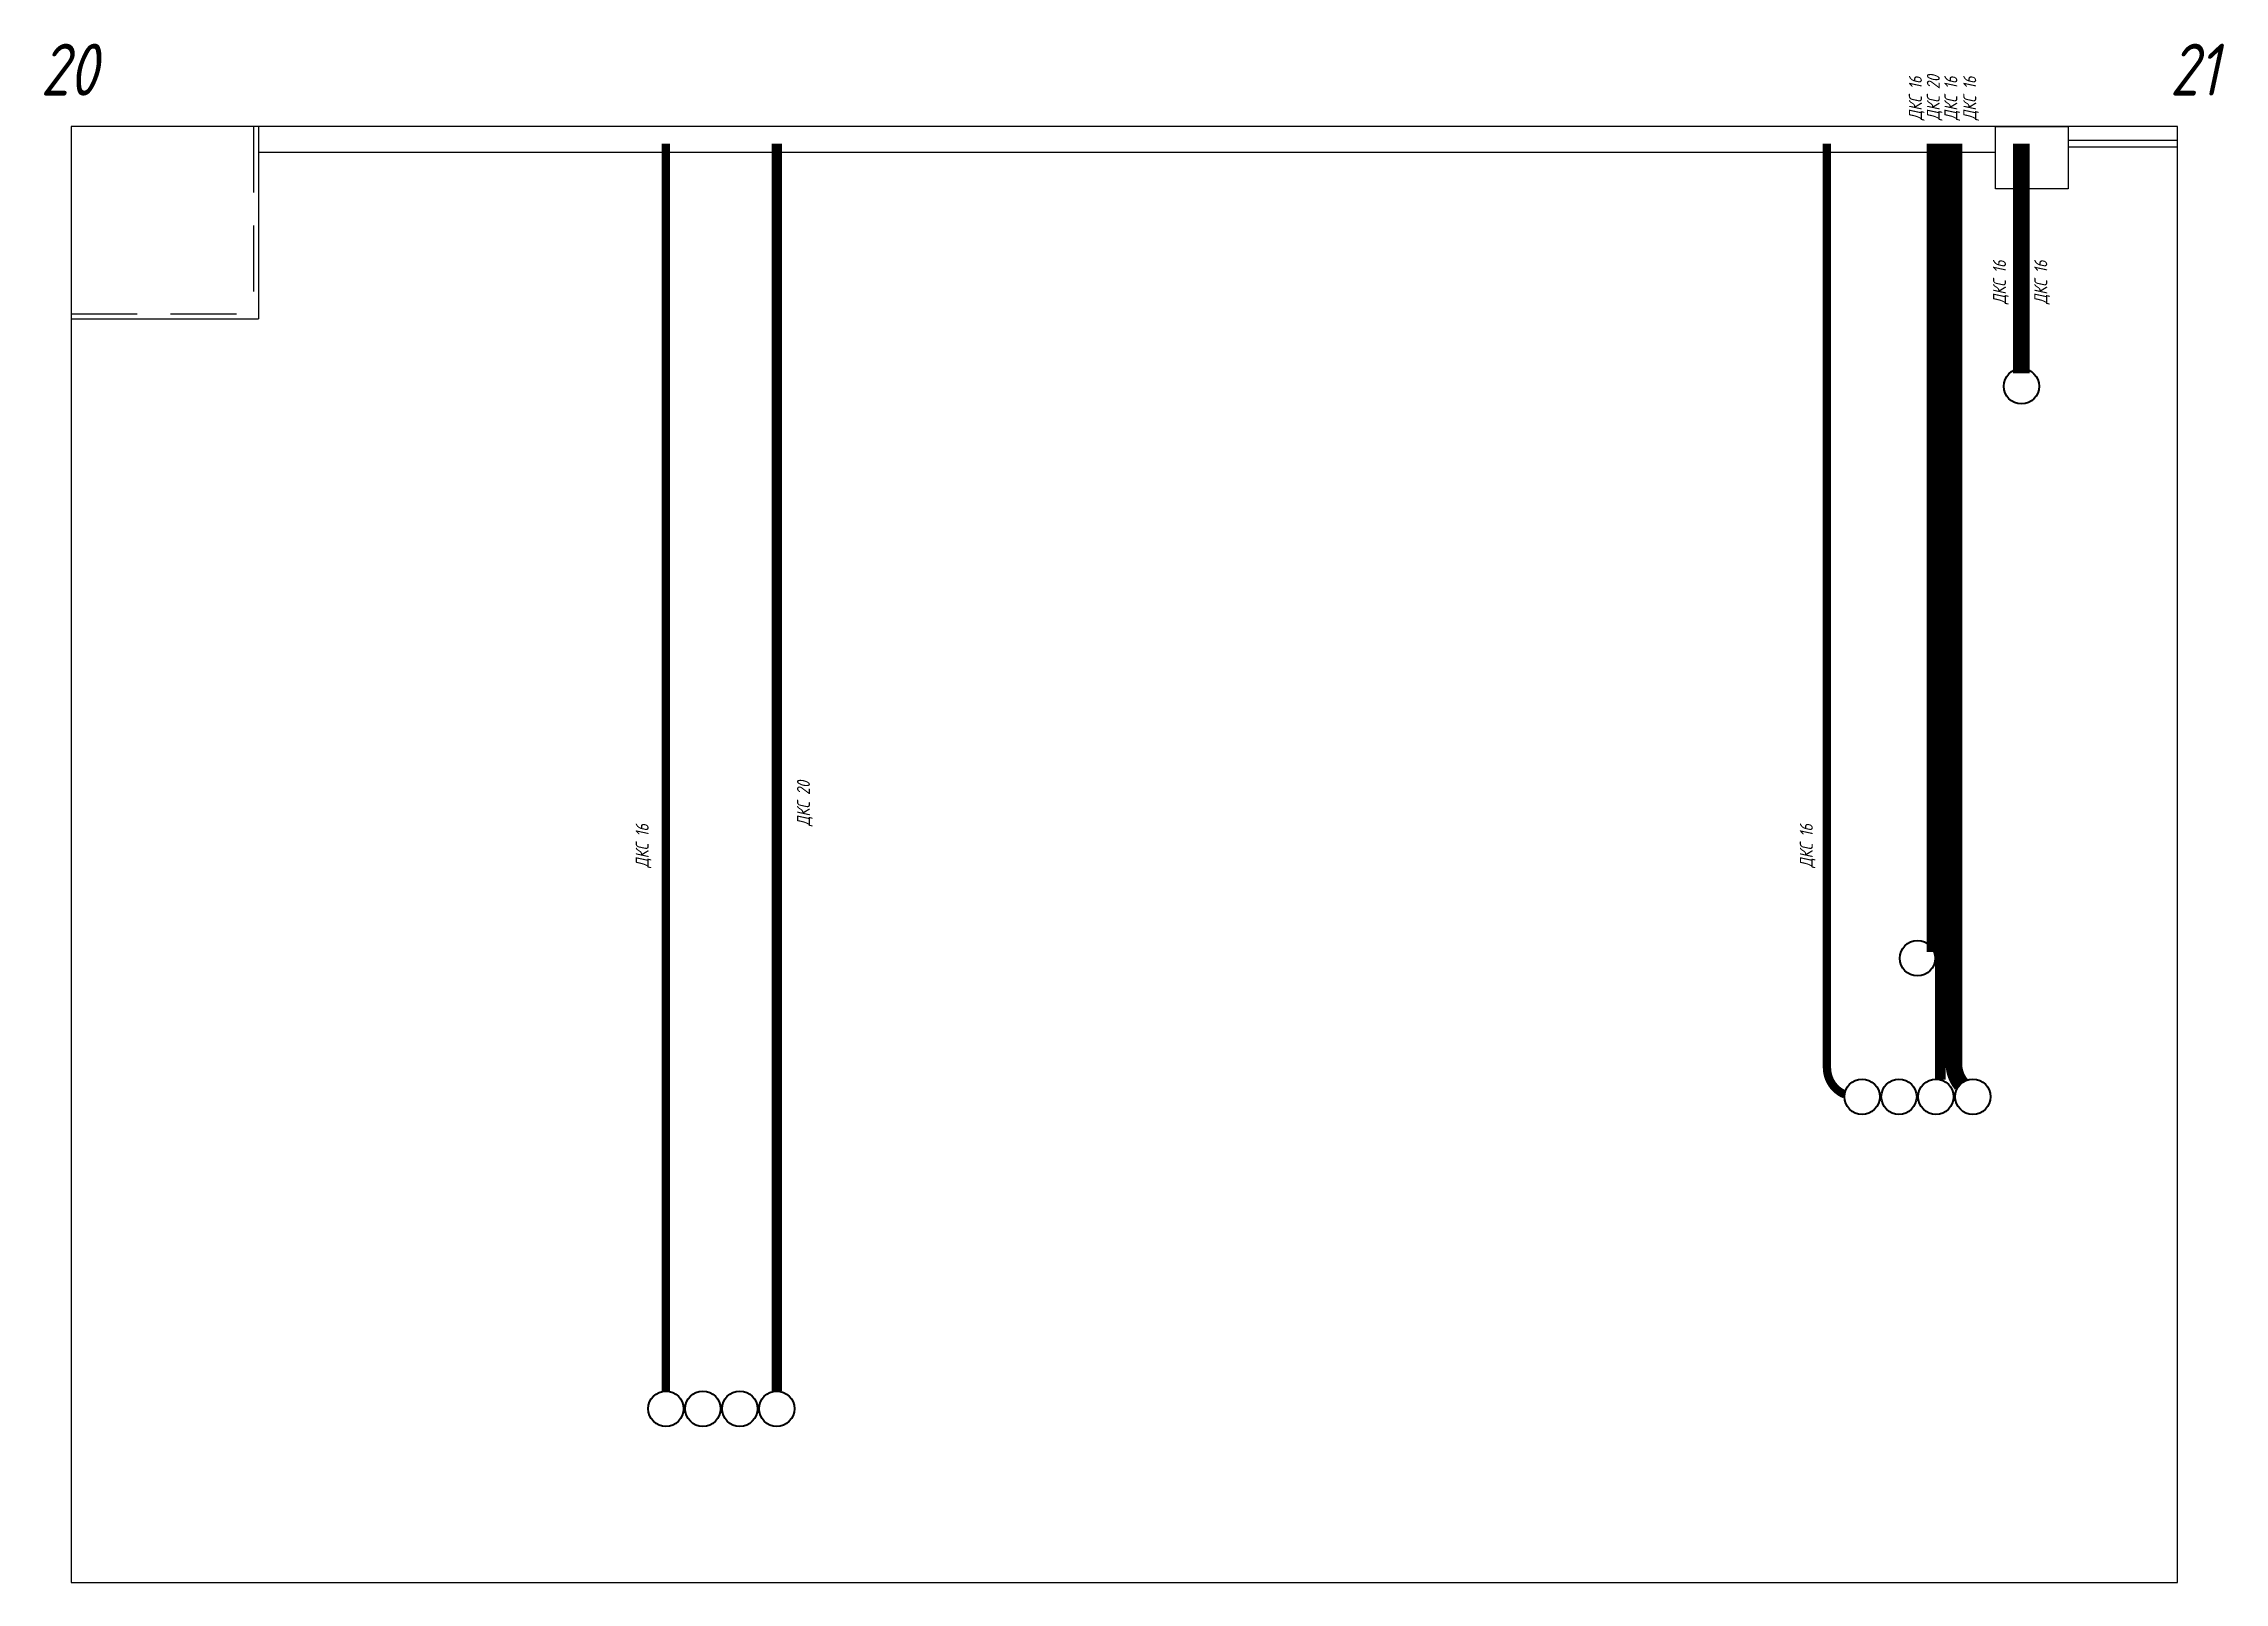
# Model space of a CAD drawing. Header units: millimetres. Extents: x -53 to 4140, y 0 to 2959.
import ezdxf
from ezdxf.enums import TextEntityAlignment as Align

# ---------------------------------------------------------------- set-up
doc = ezdxf.new("R2010")
doc.units = ezdxf.units.MM
doc.linetypes.add('DASHED', pattern=[19.05, 12.7, -6.35])
for name, color, linetype in [('01 Черновое', 7, 'Continuous'), ('02 ЭОМ и СС', 7, 'Continuous'), ('03 Потолок', 5, 'Continuous')]:
    doc.layers.add(name, color=color, linetype=linetype)
doc.styles.add('ГОСТ-ISOCPEUR', font='isocpeui.ttf', dxfattribs={"width": 0.8})

msp = doc.modelspace()

# ---------------------------------------------------------------- linework, layer by layer
at = {"layer": '01 Черновое'}
msp.add_lwpolyline([(4050, 0), (4050, 2800), (0, 2800), (0, 0)], close=True, dxfattribs=at)
at = {"layer": '02 ЭОМ и СС', "color": 6, "const_width": 16, "flags": 128}
msp.add_lwpolyline([(1143.5, 368), (1143.5, 2767)], dxfattribs=at)
msp.add_lwpolyline([(1143.5, 368), (1143.5, 2767)], dxfattribs=at)
at = {"layer": '02 ЭОМ и СС', "color": 1, "const_width": 20, "flags": 128}
for points in [[(1356.5, 368), (1356.5, 2767)], [(1356.5, 368), (1356.5, 2767)], [(3594, 966.9), (3594, 2767)], [(3594, 966.9), (3594, 2767)]]:
    msp.add_lwpolyline(points, dxfattribs=at)
at = {"layer": '02 ЭОМ и СС', "color": 6, "const_width": 16, "flags": 128}
msp.add_lwpolyline([(3409.8, 938.6, -0.299332), (3376, 990), (3376, 2767)], format="xyb", dxfattribs=at)
msp.add_lwpolyline([(3409.8, 938.6, -0.299332), (3376, 990), (3376, 2767)], format="xyb", dxfattribs=at)
at = {"layer": '02 ЭОМ и СС', "color": 3, "const_width": 16, "flags": 128}
msp.add_lwpolyline([(3576, 1212.4), (3576, 2767)], dxfattribs=at)
msp.add_lwpolyline([(3576, 1212.4), (3576, 2767)], dxfattribs=at)
msp.add_lwpolyline([(3628.1, 952.7, -0.172285), (3612, 998.1), (3612, 2767)], format="xyb", dxfattribs=at)
msp.add_lwpolyline([(3628.1, 952.7, -0.172285), (3612, 998.1), (3612, 2767)], format="xyb", dxfattribs=at)
at = {"layer": '02 ЭОМ и СС', "color": 111, "const_width": 16}
msp.add_lwpolyline([(3640.5, 962.8, -0.172285), (3628, 998.1), (3628, 2767)], format="xyb", dxfattribs=at)
msp.add_lwpolyline([(3640.5, 962.8, -0.172285), (3628, 998.1), (3628, 2767)], format="xyb", dxfattribs=at)
at = {"layer": '02 ЭОМ и СС', "color": 254, "const_width": 16}
msp.add_lwpolyline([(3742, 2325.2), (3742, 2767)], dxfattribs=at)
msp.add_lwpolyline([(3742, 2325.2), (3742, 2767)], dxfattribs=at)
at = {"layer": '02 ЭОМ и СС', "const_width": 16, "flags": 128}
msp.add_lwpolyline([(3758, 2325.2), (3758, 2767)], dxfattribs=at)
msp.add_lwpolyline([(3758, 2325.2), (3758, 2767)], dxfattribs=at)
at = {"layer": '02 ЭОМ и СС', "lineweight": 40}
msp.add_circle((3750, 2300.5), 34, dxfattribs=at)
msp.add_circle((3750, 2300.5), 34, dxfattribs=at)
at = {"layer": '02 ЭОМ и СС', "color": 3, "lineweight": 40}
for centre in [(3550, 1200.4), (3550, 1200.4), (3656.5, 934)]:
    msp.add_circle(centre, 34, dxfattribs=at)
at = {"layer": '02 ЭОМ и СС', "color": 6, "lineweight": 40}
for centre in [(3443.5, 934), (1143.5, 334)]:
    msp.add_circle(centre, 34, dxfattribs=at)
at = {"layer": '02 ЭОМ и СС', "color": 1, "lineweight": 40}
for centre in [(3514.5, 934), (3585.5, 934), (1214.5, 334), (1285.5, 334), (1356.5, 334)]:
    msp.add_circle(centre, 34, dxfattribs=at)
at = {"layer": '03 Потолок', "color": 7, "linetype": 'DASHED', "ltscale": 10}
for p in [(350.5, 2800), (0, 2439.5)]:
    msp.add_line(p, (350.5, 2439.5), dxfattribs=at)
at = {"layer": '03 Потолок', "color": 7, "lineweight": -2}
for p, q in [((360, 2800), (360, 2430)), ((4050, 2773), (3840, 2773)), ((3700, 2750), (360, 2750)), ((4050, 2760.5), (3840, 2760.5)), ((0, 2430), (360, 2430))]:
    msp.add_line(p, q, dxfattribs=at)
msp.add_lwpolyline([(3840, 2680), (3700, 2680), (3700, 2800), (3840, 2800)], close=True, dxfattribs=at)

# ---------------------------------------------------------------- texts
at = {"layer": '01 Черновое', "style": 'ГОСТ-ISOCPEUR', "width": 0.8}
for s, p in [('20', (-4.2, 2909.4)), ('21', (4082.8, 2909.4))]:
    msp.add_text(s, height=100, dxfattribs=at).set_placement(p, align=Align.MIDDLE)
at = {"layer": '02 ЭОМ и СС', "color": 3, "char_height": 25, "width": 270.313, "attachment_point": 1, "rotation": 90, "style": 'ГОСТ-ISOCPEUR'}
for insert in [(3533.5, 2812.3), (3601.7, 2812.3)]:
    msp.add_mtext('{ДКС 16}', dxfattribs=dict(at, insert=insert))
at = {"layer": '02 ЭОМ и СС', "color": 1, "char_height": 25, "width": 270.313, "attachment_point": 1, "rotation": 90, "style": 'ГОСТ-ISOCPEUR'}
for insert in [(3568, 2812.3), (1395.4, 1454.8)]:
    msp.add_mtext('{ДКС 20}', dxfattribs=dict(at, insert=insert))
at = {"layer": '02 ЭОМ и СС', "color": 111, "insert": (3638, 2812.3), "char_height": 25, "width": 270.313, "attachment_point": 1, "rotation": 90, "style": 'ГОСТ-ISOCPEUR'}
msp.add_mtext('{ДКС 16}', dxfattribs=at)
at = {"layer": '02 ЭОМ и СС', "color": 254, "insert": (3695.2, 2458.5), "char_height": 25, "width": 270.313, "attachment_point": 1, "rotation": 90, "style": 'ГОСТ-ISOCPEUR'}
msp.add_mtext('{ДКС 16}', dxfattribs=at)
at = {"layer": '02 ЭОМ и СС', "insert": (3774.6, 2458.5), "char_height": 25, "width": 270.313, "attachment_point": 1, "rotation": 90, "style": 'ГОСТ-ISOCPEUR'}
msp.add_mtext('{ДКС 16}', dxfattribs=at)
at = {"layer": '02 ЭОМ и СС', "color": 6, "char_height": 25, "width": 270.313, "attachment_point": 1, "rotation": 90, "style": 'ГОСТ-ISOCPEUR'}
for insert in [(1085.3, 1374.5), (3323.8, 1374.5)]:
    msp.add_mtext('{ДКС 16}', dxfattribs=dict(at, insert=insert))

doc.saveas('drawing.dxf')
